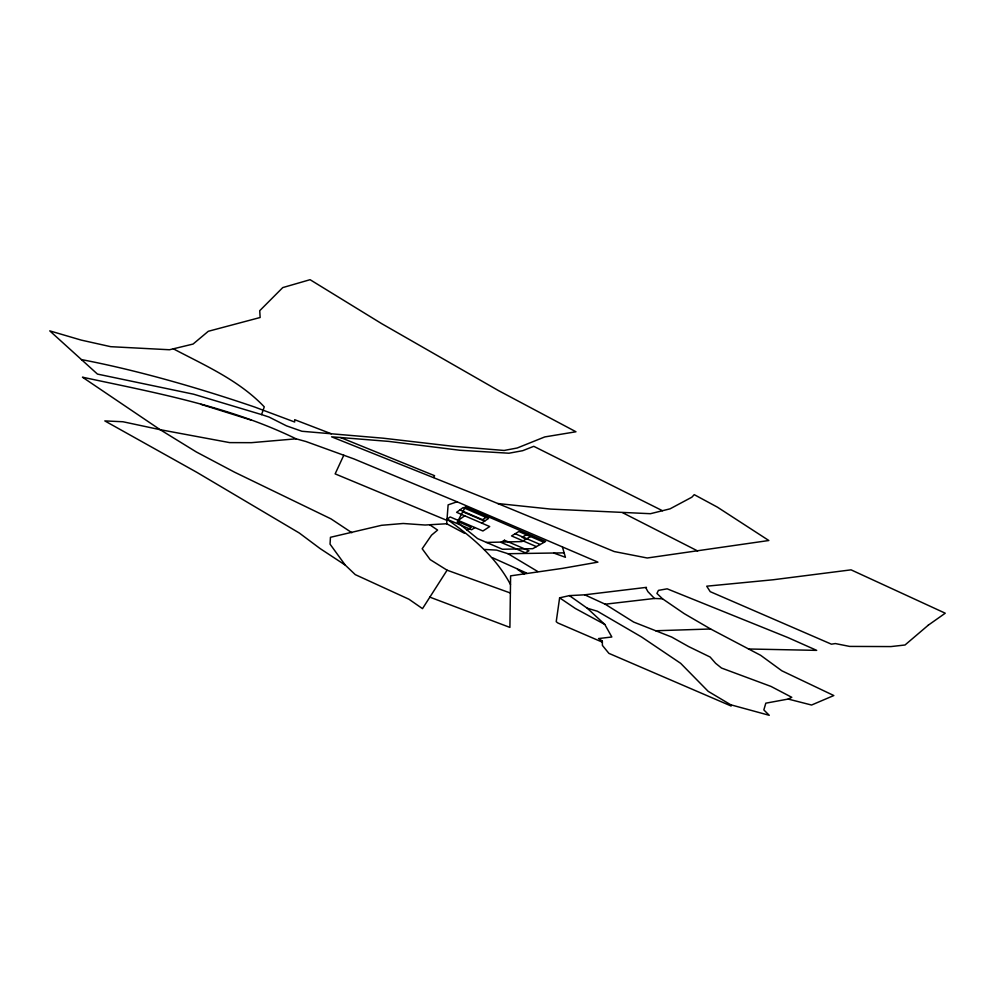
<?xml version="1.0" encoding="UTF-8"?>
<svg xmlns="http://www.w3.org/2000/svg" width="995" height="995" viewBox="0 0 995 995"><rect width="100%" height="100%" fill="white"/><g stroke="black" fill="none" stroke-linecap="round" stroke-linejoin="round"><path stroke-width="1.49" d="M464.466 533.283L446.668 523.756L448.123 504.863L457.078 501.791L597.92 562.138L562.399 568.381L510.609 575.856L509.9 627.41L429.852 597.137M559.625 597.833L556.217 621.688L557.859 622.982L602.323 642.148L602.286 640.979L598.542 638.554L611.838 636.999L604.786 624.425L587.249 608.219L569.401 595.619L559.625 597.833L575.359 608.48L604.786 624.425M261.585 414.592L269.048 417.054L286.448 425.835L301.92 431.27L383.199 438.198L452.389 446.22L504.092 450.461L517.201 447.999L544.762 436.929L575.956 431.768L498.731 390.736L381.732 323.686L310.079 279.694L282.754 287.592L259.732 310.701L260.143 317.504L208.303 331.285L193.067 344.059L169.473 349.755L110.694 346.683L81.192 340.091L49.75 330.862L97.448 374.083L193.577 394.194L261.585 414.592L264.26 406.855C239.123 380.364 205.119 365.563 173.341 348.81M343.785 455.237L335.141 473.881L446.929 520.385M433.571 477.463L434.591 475.697L340.626 437.551M510.373 593.008L447.091 570.197L422.502 608.641L408.92 599.214L355.265 574.625L345.265 565.11L320.091 548.556L299.284 533.009L196.91 472.376L104.811 420.91L122.957 421.756L160.133 429.678L229.683 442.613L251.362 442.675L296.062 438.82L305.975 441.531L353.971 458.931L457.078 501.791M510.485 584.525C495.833 556.901 472.202 537.151 447.016 519.228L450.163 516.952L482.911 530.994L489.739 526.554L456.593 512.313L463.185 507.549L488.557 518.47L481.642 523.072M458.197 520.397L464.715 515.808M467.09 530.099L471.294 527.275L457.65 521.417M487.438 516.417L482.053 520.037L462.787 511.753M474.913 527.574L471.605 529.775L447.016 519.228M527.922 533.855L522.151 537.275L526.243 539.041M532.064 535.633L521.915 541.578L486.518 542.437M587.249 608.219L597.386 611.228L641.576 636.987L680.667 663.329L708.179 691.338L730.765 704.796L769.259 715.305L763.837 709.932L765.814 703.179L788.189 699.062L791.771 697.308L771.05 686.45L721.487 668.031L715.604 663.292L710.144 657.048L688.565 646.539L671.625 637.024L633.691 622.074L605.184 604.201L584.724 594.811L569.401 595.619M345.265 565.11L330.041 544.141L330.452 537.3L381.57 525.298L403.199 523.482L425.064 525.024L446.668 523.756M662.483 510.721L533.768 446.32L522.711 450.685L508.955 453.222L459.814 450.262L388.722 441.394L331.584 436.817L487.164 499.142L614.251 551.553L647.223 557.996L768.824 540.509L717.383 507.139L694.236 494.652L691.886 497.177L670.045 508.843L650.432 513.706L550.608 509.079L497.811 503.532M584.724 594.811L646.464 587.361L645.892 587.883L647.882 591.615L654.486 598.468L662.533 598.803L684.199 613.629L710.617 628.989L760.64 655.307L781.859 670.804L833.81 695.542L811.559 705.032L788.189 699.062M605.184 604.201L654.486 598.468M655.717 630.755L710.617 628.989M484.54 549.464L496.617 550.098L507.997 553.717L564.14 552.859M748.489 648.989L816.684 650.369L788.04 637.621L667.16 588.829L658.441 590.371L656.924 593.43L662.533 598.803M81.503 359.63L83.605 360.003A406.831 86.465 21.8 0 1 176.401 382.503A407.477 86.577 21.8 0 1 254.72 407.054L294.682 422.017L294.682 419.691L331.323 433.783M200.915 404.318L250.877 420.002M553.705 553.021L565.421 557.287L562.498 547.2M492.749 557.834L526.591 573.07M296.062 438.82C228.887 406.084 154.946 392.714 82.461 377.192L160.133 429.678L196.313 451.954L234.497 472.152L330.962 518.855L351.857 532.711M543.979 542.325L518.855 531.504L511.567 535.932L536.38 546.603M459.864 509.937L485.075 520.783M515.186 533.743L540.148 544.476M622.858 512.835L697.644 550.956M507.997 553.717L537.723 571.503M447.091 570.197L430.163 559.613L422.191 548.755L431.531 535.161L437.601 530.074L429.815 524.85M517.512 569.426L524.377 574.003M730.765 704.796L731.126 706.002L608.89 653.354L602.423 645.444L602.286 640.979M465.361 506.915L457.265 522.139L477.6 538.618L502.438 549.252L532.76 548.68L545.596 541.467L465.361 506.915M928.31 625.158L905.015 644.996L890.935 646.576L849.63 646.414L835.352 643.566L831.422 644.175L710.219 591.664L706.711 586.192L773.165 579.762L851.061 569.849L945.25 613.206L928.31 625.158M504.465 540.248L500.982 542.362L525.348 552.81L528.979 550.77L504.465 540.248"/></g></svg>
